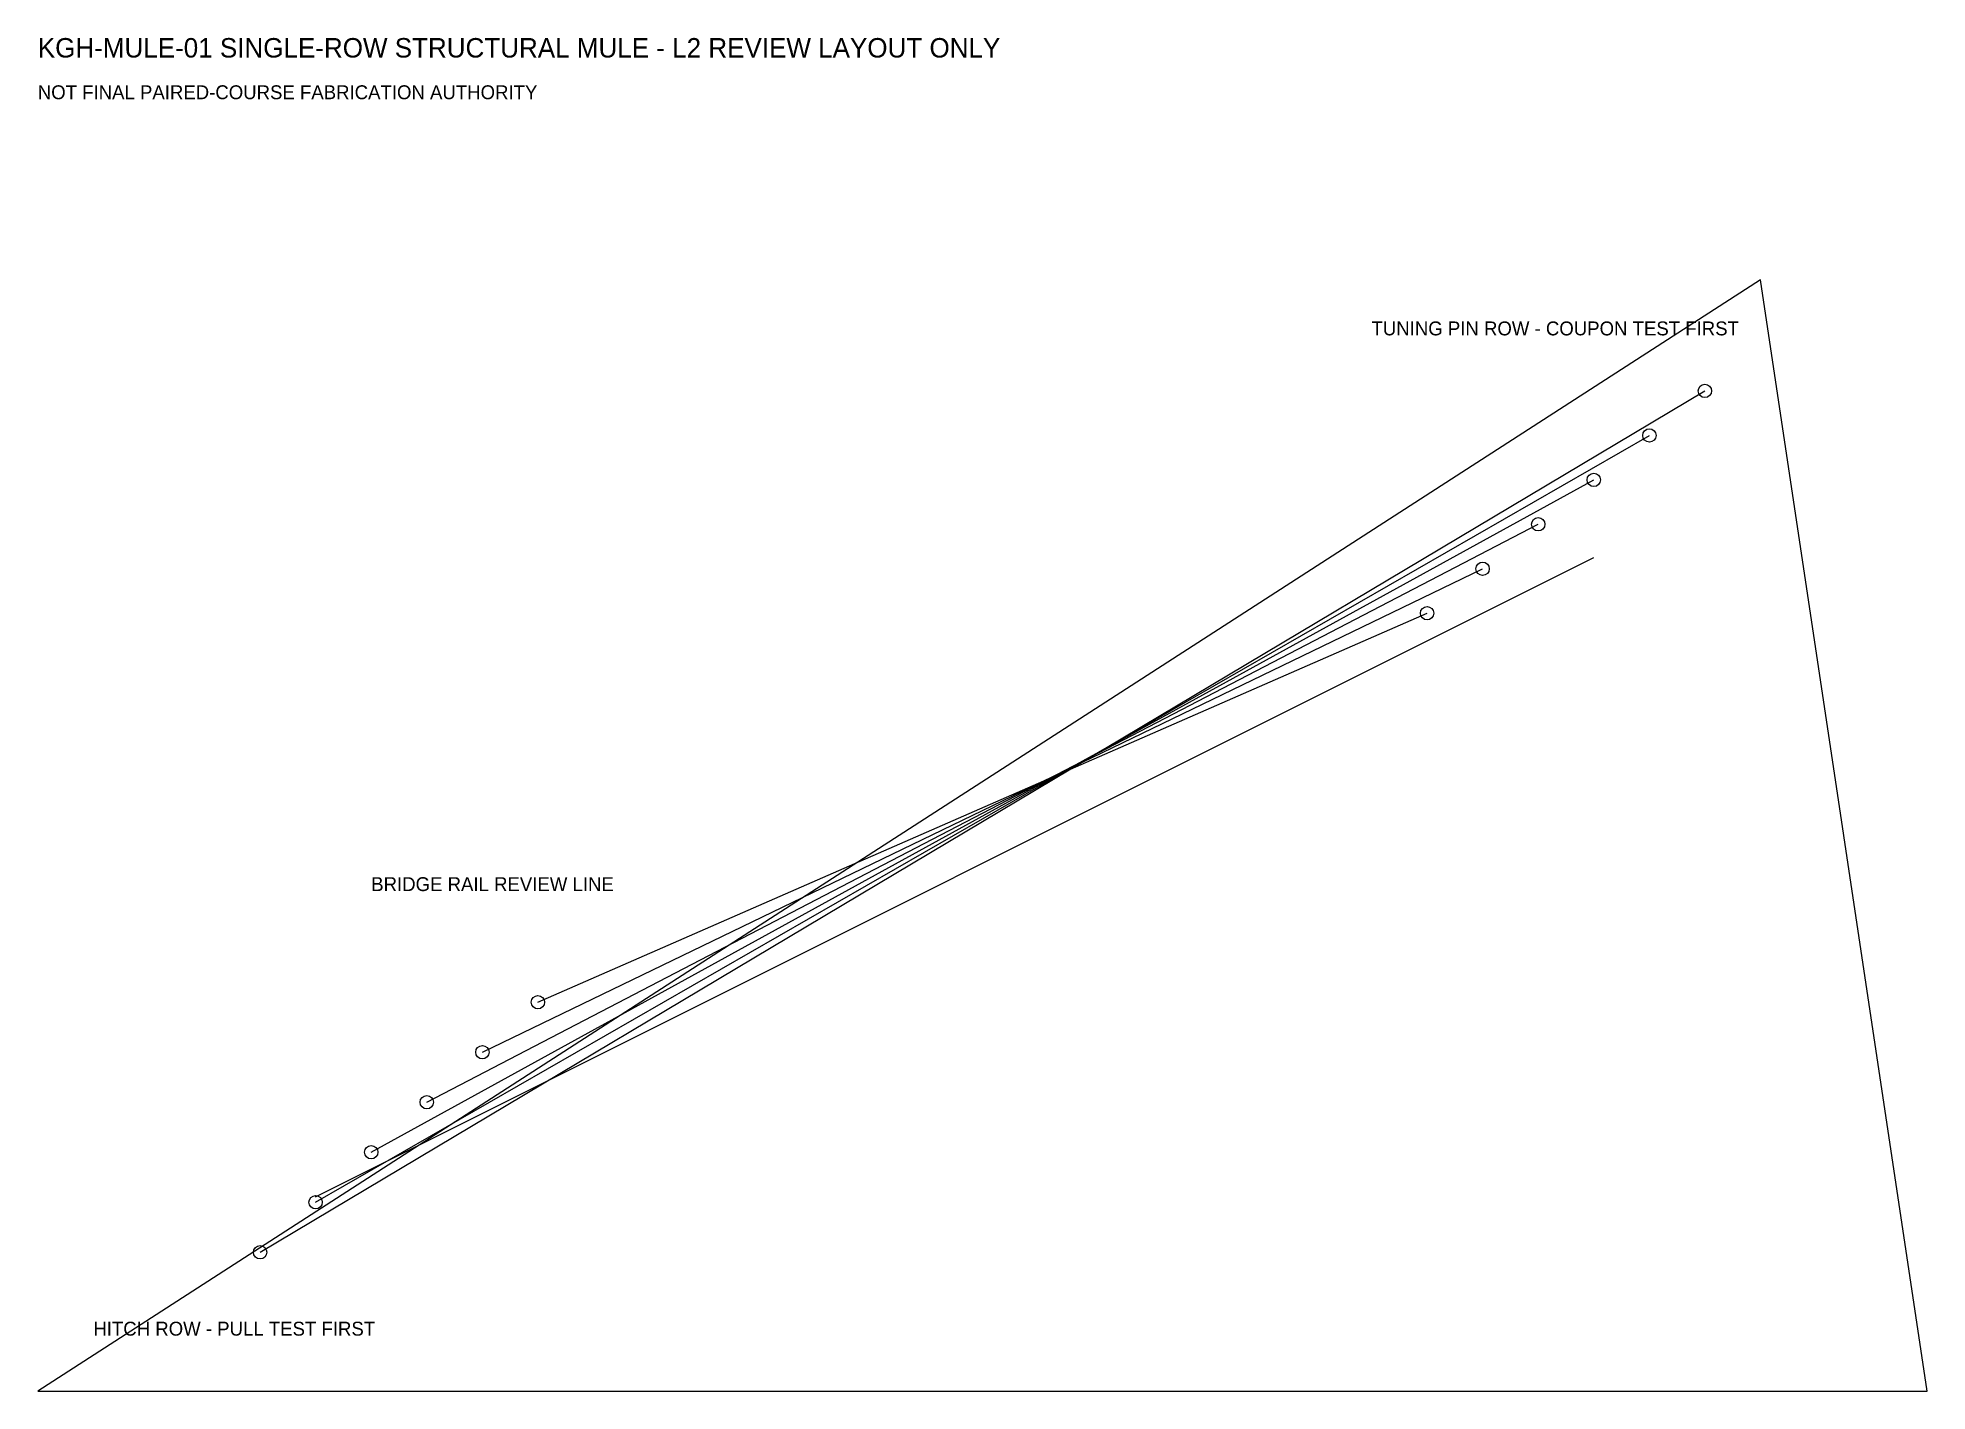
# Model space of a CAD drawing. Header units: millimetres. Extents: x 0 to 34, y 0 to 24.4.
import ezdxf

# ---------------------------------------------------------------- set-up
doc = ezdxf.new("R2010")
doc.units = ezdxf.units.MM

msp = doc.modelspace()

# ---------------------------------------------------------------- linework, layer by layer
at = {"layer": 'BRIDGE'}
msp.add_line((5, 3.5), (28, 15), dxfattribs=at)
at = {"layer": 'FRAME'}
for p, q in [((31, 20), (0, 0)), ((34, 0), (31, 20)), ((0, 0), (34, 0))]:
    msp.add_line(p, q, dxfattribs=at)
at = {"layer": 'HITCH_ROW'}
for centre in [(9, 7), (8, 6.1), (7, 5.2), (6, 4.3), (5, 3.4), (4, 2.5)]:
    msp.add_circle(centre, 0.12, dxfattribs=at)
at = {"layer": 'PIN_ROW'}
for centre in [(30, 18), (29, 17.2), (28, 16.4), (27, 15.6), (26, 14.8), (25, 14)]:
    msp.add_circle(centre, 0.12, dxfattribs=at)
at = {"layer": 'STRING_LINES'}
for p, q in [((4, 2.5), (30, 18)), ((5, 3.4), (29, 17.2)), ((6, 4.3), (28, 16.4)), ((7, 5.2), (27, 15.6)), ((8, 6.1), (26, 14.8)), ((9, 7), (25, 14))]:
    msp.add_line(p, q, dxfattribs=at)

# ---------------------------------------------------------------- texts
at = {"layer": 'LABELS'}
for s, p in [('TUNING PIN ROW - COUPON TEST FIRST', (24, 19)), ('BRIDGE RAIL REVIEW LINE', (6, 9)), ('HITCH ROW - PULL TEST FIRST', (1, 1))]:
    msp.add_text(s, height=0.25, dxfattribs=at).set_placement(p)
at = {"layer": 'NOTES'}
for s, height, p in [('KGH-MULE-01 SINGLE-ROW STRUCTURAL MULE - L2 REVIEW LAYOUT ONLY', 0.35, (0, 24)), ('NOT FINAL PAIRED-COURSE FABRICATION AUTHORITY', 0.25, (0, 23.25))]:
    msp.add_text(s, height=height, dxfattribs=at).set_placement(p)

doc.saveas('drawing.dxf')
